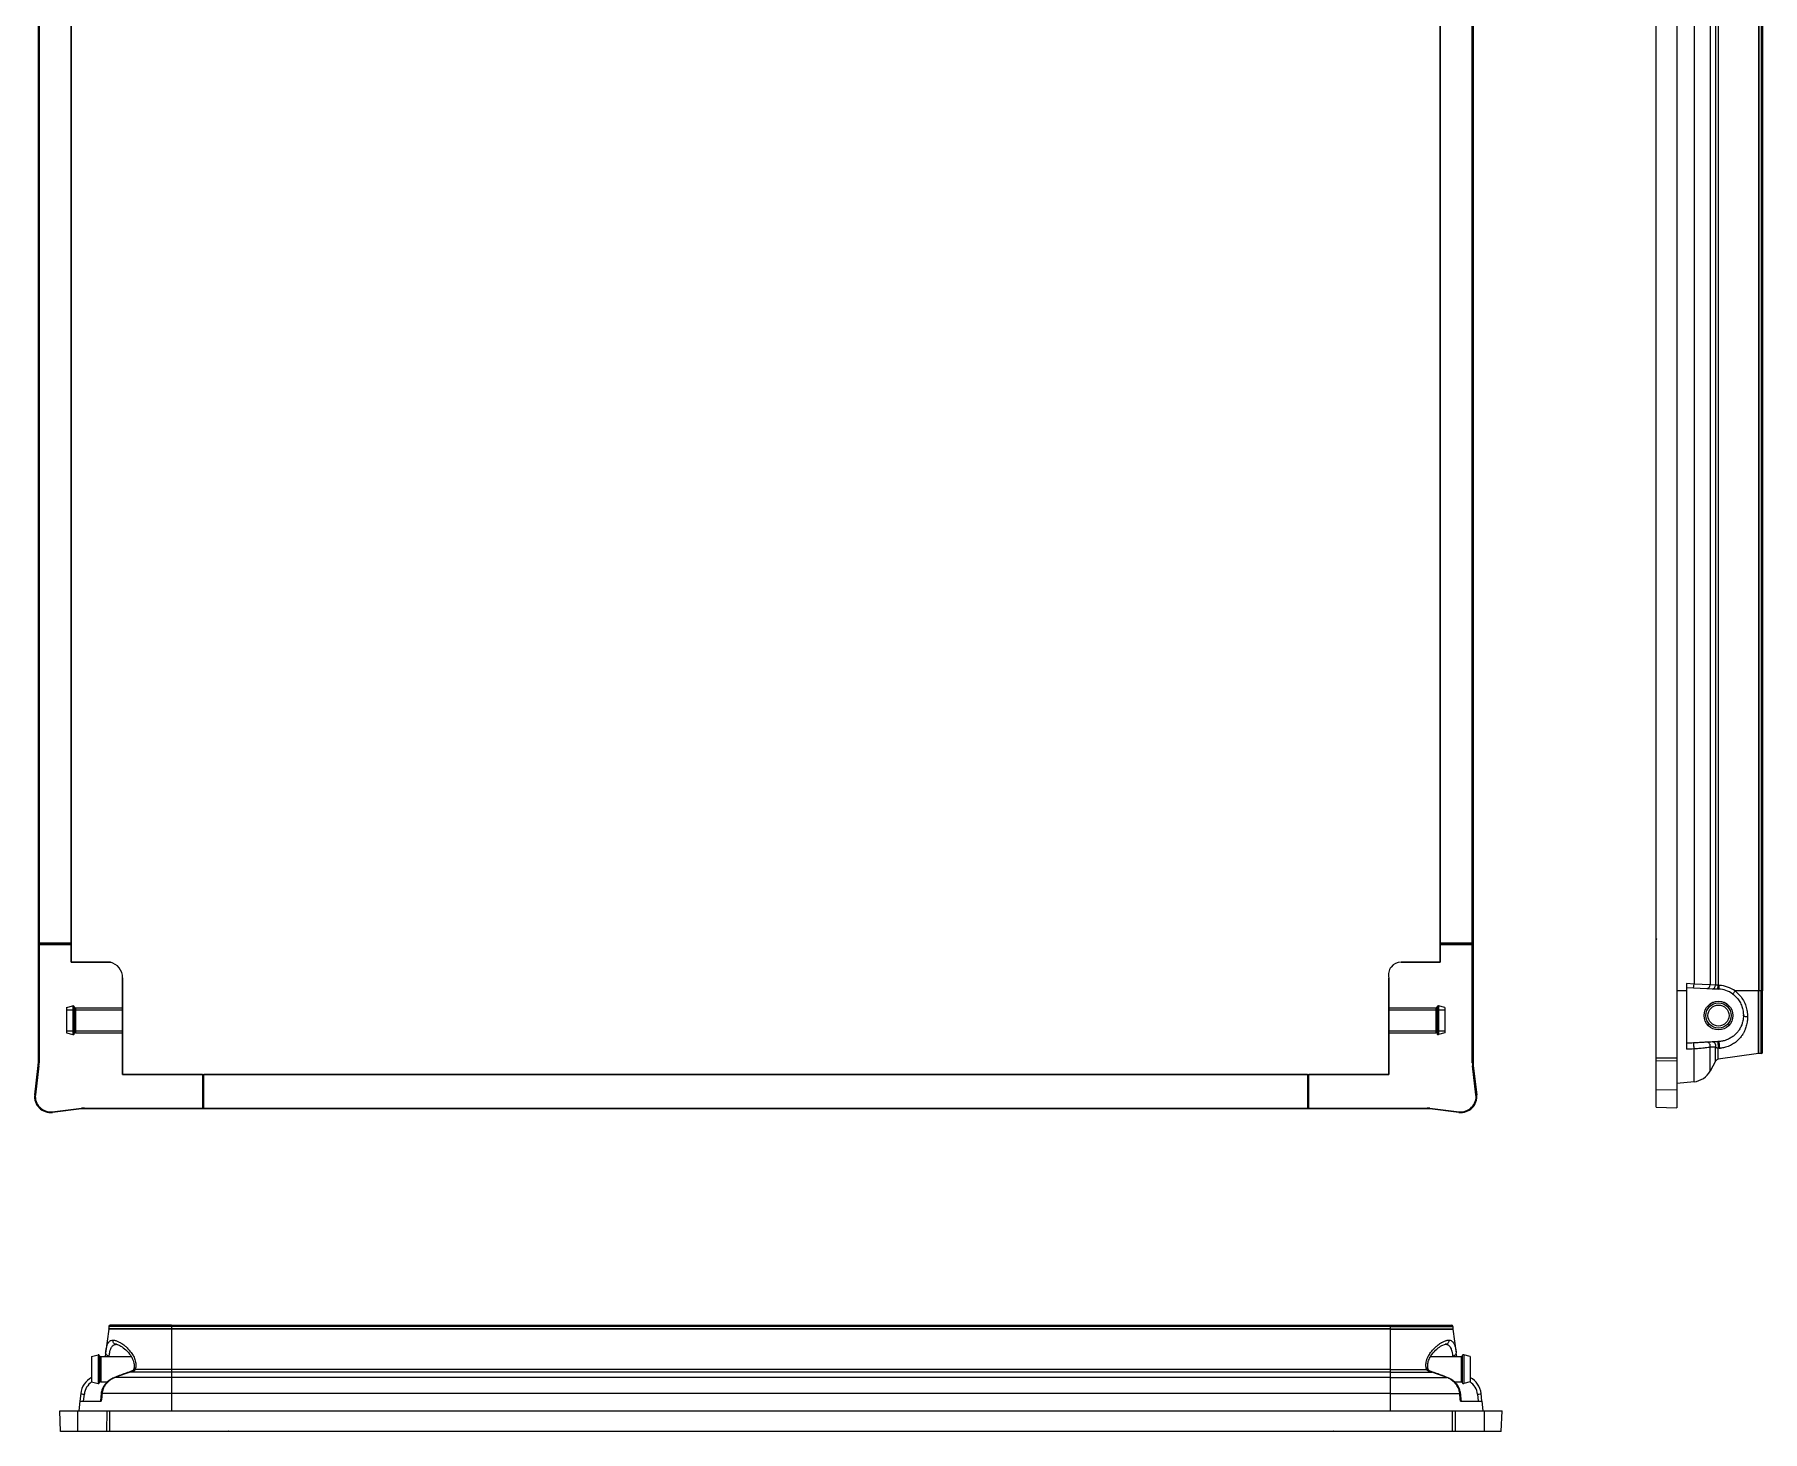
# Model space of a CAD drawing. Header units: millimetres. Extents: x 1035 to 7779, y 392 to 2878.
# Drawn here: x 6364 to 7779, y 529 to 1673 of the extents above; entities that cross this region are included whole.
import ezdxf

# ---------------------------------------------------------------- set-up
doc = ezdxf.new("R2010")
doc.units = ezdxf.units.MM

msp = doc.modelspace()

# ---------------------------------------------------------------- linework, layer by layer
at = {"color": 0, "extrusion": (0, 1, 0)}
for p, q in [((7709.213, 2776.235), (7709.213, 834.672)), ((6367.213, 830.846), (6367.213, 2772.41)), ((7542.213, 2772.41), (7542.213, 830.846)), ((7743.045, 2717.066), (7743.045, 894.217)), ((7776.074, 2721.298), (7776.074, 889.608)), ((7776.352, 2721.298), (7776.352, 889.608)), ((7778.213, 2721.298), (7778.213, 889.608)), ((7779.213, 2721.298), (7779.213, 889.608)), ((7723.213, 2716.033), (7723.213, 895.251)), ((7736.344, 2716.599), (7736.344, 894.684)), ((7740.832, 2716.834), (7740.832, 894.449)), ((6394.213, 2690.128), (6394.213, 913.128)), ((7515.213, 913.128), (7515.213, 2690.128)), ((6367.806, 2674.628), (6367.806, 928.628)), ((6394.213, 928.628), (6394.213, 2674.628)), ((7515.213, 2674.628), (7515.213, 928.628)), ((7541.619, 928.628), (7541.619, 2674.628)), ((7692.213, 932.453), (7692.213, 2678.453)), ((6367.806, 928.628), (6367.789, 928.128)), ((6367.789, 928.128), (6367.806, 927.628)), ((6367.789, 928.128), (6394.213, 928.128)), ((6394.213, 928.628), (6367.806, 928.628)), ((6367.806, 927.628), (6367.806, 830.846)), ((6367.806, 927.628), (6394.213, 927.628)), ((6394.213, 913.128), (6394.213, 927.628)), ((7541.619, 928.628), (7515.213, 928.628)), ((7541.636, 928.128), (7515.213, 928.128)), ((7515.213, 927.628), (7515.213, 913.128)), ((7515.213, 927.628), (7541.619, 927.628)), ((7541.636, 928.128), (7541.619, 928.628)), ((7541.619, 927.628), (7541.636, 928.128)), ((7541.619, 830.846), (7541.619, 927.628)), ((7692.213, 931.453), (7692.213, 932.453)), ((7692.713, 931.953), (7692.213, 932.453)), ((7692.213, 931.453), (7692.713, 931.953)), ((7692.213, 834.672), (7692.213, 931.453)), ((6394.213, 913.128), (6426.213, 913.128)), ((6426.213, 913.128), (6394.213, 913.128)), ((7483.213, 913.128), (7515.213, 913.128)), ((7515.213, 913.128), (7483.213, 913.128)), ((6436.213, 900.418), (6436.213, 821.128)), ((6436.213, 821.128), (6436.213, 900.418)), ((7473.213, 821.128), (7473.213, 900.418)), ((7473.213, 900.418), (7473.213, 821.128)), ((7717.142, 895.569), (7717.142, 889.608)), ((7723.213, 895.251), (7717.142, 895.569)), ((7717.142, 892.548), (7722.742, 892.255)), ((7722.742, 892.255), (7733.556, 891.688)), ((7736.344, 894.684), (7723.213, 895.251)), ((7733.556, 891.688), (7738.044, 891.453)), ((7740.832, 894.449), (7736.344, 894.684)), ((7743.045, 894.217), (7740.832, 894.449)), ((7743.906, 894.172), (7743.045, 894.217)), ((7717.142, 889.608), (7709.213, 889.608)), ((7717.142, 889.608), (7717.142, 841.814)), ((7738.044, 891.453), (7742.471, 891.221)), ((7742.471, 891.221), (7743.332, 891.176)), ((7776.074, 889.608), (7756.877, 889.608)), ((7776.074, 838.312), (7776.074, 889.608)), ((7776.352, 889.608), (7776.074, 889.608)), ((7776.352, 838.332), (7776.352, 889.608)), ((7778.213, 889.608), (7776.352, 889.608)), ((7778.213, 838.332), (7778.213, 889.608)), ((7779.213, 889.608), (7778.213, 889.608)), ((7779.213, 839.332), (7779.213, 889.608)), ((6390.213, 875.94), (6395.454, 877.344)), ((6390.213, 875.94), (6390.213, 855.317)), ((6390.213, 874.25), (6436.213, 874.25)), ((6395.454, 877.344), (6395.454, 853.912)), ((6396.681, 876.628), (6396.681, 854.628)), ((6397.649, 875.878), (6397.649, 855.378)), ((6397.649, 875.878), (6436.213, 875.878)), ((7473.213, 875.878), (7511.776, 875.878)), ((7473.213, 874.25), (7519.213, 874.25)), ((7511.776, 875.878), (7511.776, 855.378)), ((7512.744, 876.628), (7512.744, 854.628)), ((7513.971, 877.344), (7513.971, 853.912)), ((7519.213, 875.94), (7513.971, 877.344)), ((7519.213, 875.94), (7519.213, 855.317)), ((6390.213, 857.007), (6436.213, 857.007)), ((6390.213, 855.317), (6395.454, 853.912)), ((6397.649, 855.378), (6436.213, 855.378)), ((7473.213, 857.007), (7519.213, 857.007)), ((7473.213, 855.378), (7511.776, 855.378)), ((7519.213, 855.317), (7513.971, 853.912)), ((7723.213, 815.215), (7723.213, 842.129)), ((7736.344, 823.952), (7736.344, 843.589)), ((7740.832, 832.141), (7740.832, 843.682)), ((7743.045, 833.67), (7743.045, 842.568)), ((7776.074, 838.312), (7743.045, 833.67)), ((7778.213, 838.332), (7776.352, 838.332)), ((6364.213, 804.651), (6367.07, 828.465)), ((6367.66, 828.394), (6364.802, 804.581)), ((6367.07, 828.465), (6367.66, 828.394)), ((6367.213, 830.846), (6367.806, 830.846)), ((6436.213, 821.128), (7473.213, 821.128)), ((6501.713, 821.128), (6436.213, 821.128)), ((6501.713, 821.128), (6501.713, 793.722)), ((6502.213, 793.704), (6502.213, 821.128)), ((6502.713, 793.722), (6502.713, 821.128)), ((7406.713, 821.128), (6502.713, 821.128)), ((7406.713, 821.128), (7406.713, 793.722)), ((7407.213, 821.128), (7407.213, 793.704)), ((7473.213, 821.128), (7407.713, 821.128)), ((7407.713, 793.722), (7407.713, 821.128)), ((7542.213, 830.846), (7541.619, 830.846)), ((7542.355, 828.465), (7541.765, 828.394)), ((7544.623, 804.581), (7541.765, 828.394)), ((7542.355, 828.465), (7545.213, 804.651)), ((7709.213, 834.672), (7692.213, 834.672)), ((7692.213, 832.219), (7692.213, 834.672)), ((7709.213, 832.29), (7692.213, 832.219)), ((7692.213, 808.406), (7692.213, 832.219)), ((7709.213, 834.672), (7709.213, 832.29)), ((7709.213, 832.29), (7709.213, 808.477)), ((7740.832, 832.141), (7736.344, 823.952)), ((7709.213, 808.477), (7692.213, 808.406)), ((7692.213, 794.454), (7692.213, 808.406)), ((7723.213, 815.215), (7709.213, 813.743)), ((7709.213, 808.477), (7709.213, 793.86)), ((6364.213, 804.651), (6364.802, 804.581)), ((6378.665, 790.718), (6402.479, 793.575)), ((6402.549, 792.986), (6378.736, 790.128)), ((6402.549, 792.986), (6402.479, 793.575)), ((6404.931, 793.128), (6404.931, 793.722)), ((6404.931, 793.722), (6501.713, 793.722)), ((7504.494, 793.128), (6404.931, 793.128)), ((6501.713, 793.722), (6502.213, 793.704)), ((6502.213, 793.704), (6502.713, 793.722)), ((6502.713, 793.722), (7406.713, 793.722)), ((7406.713, 793.722), (7407.213, 793.704)), ((7407.213, 793.704), (7407.713, 793.722)), ((7407.713, 793.722), (7504.494, 793.722)), ((7504.494, 793.128), (7504.494, 793.722)), ((7506.876, 792.986), (7506.946, 793.575)), ((7530.689, 790.128), (7506.876, 792.986)), ((7506.946, 793.575), (7530.76, 790.718)), ((7545.213, 804.651), (7544.623, 804.581)), ((7692.213, 794.454), (7709.213, 793.86)), ((6378.736, 790.128), (6378.665, 790.718)), ((7530.689, 790.128), (7530.76, 790.718))]:
    msp.add_line(p, q, dxfattribs=at)
at = {"color": 0}
for p, q in [((6425.022, 612.679), (6422.248, 592.944)), ((6476.318, 612.679), (6425.022, 612.679)), ((6476.318, 614.817), (6425.041, 614.817)), ((6425.041, 614.817), (6425.041, 612.957)), ((6476.318, 612.957), (6425.041, 612.957)), ((6476.318, 615.817), (6426.041, 615.817)), ((6476.318, 615.817), (6476.318, 614.817)), ((6476.318, 615.817), (7474.405, 615.817)), ((7474.405, 614.817), (6476.318, 614.817)), ((6476.318, 614.817), (6476.318, 612.957)), ((7474.405, 612.957), (6476.318, 612.957)), ((6476.318, 612.957), (6476.318, 612.679)), ((7474.405, 612.679), (6476.318, 612.679)), ((6476.318, 612.679), (6476.318, 579.65)), ((7474.405, 615.817), (7474.405, 614.817)), ((7474.405, 615.817), (7524.681, 615.817)), ((7474.405, 614.817), (7474.405, 612.957)), ((7474.405, 614.817), (7525.681, 614.817)), ((7474.405, 612.957), (7474.405, 612.679)), ((7474.405, 612.957), (7525.681, 612.957)), ((7474.405, 612.679), (7474.405, 579.65)), ((7474.405, 612.679), (7525.701, 612.679)), ((7525.681, 614.817), (7525.681, 612.957)), ((7525.701, 612.679), (7528.474, 592.944)), ((6431.094, 600.192), (6431.226, 600.192)), ((7519.629, 600.192), (7519.502, 600.192)), ((6410.861, 590.129), (6416.102, 591.533)), ((6410.861, 590.129), (6410.861, 579.817)), ((6416.102, 591.533), (6416.102, 579.817)), ((6417.329, 590.817), (6417.329, 579.817)), ((6418.298, 590.067), (6418.298, 579.817)), ((6418.298, 590.067), (6443.41, 590.067)), ((6422.248, 592.944), (6421.844, 590.067)), ((6425.095, 590.067), (6425.219, 590.84)), ((7507.312, 590.067), (7532.425, 590.067)), ((7525.503, 590.84), (7525.627, 590.067)), ((7528.879, 590.067), (7528.474, 592.944)), ((7532.425, 590.067), (7532.425, 579.817)), ((7533.393, 590.817), (7533.393, 579.817)), ((7534.62, 591.533), (7534.62, 579.817)), ((7539.861, 590.129), (7534.62, 591.533)), ((7539.861, 590.129), (7539.861, 579.817)), ((6410.861, 579.817), (6410.861, 569.506)), ((6410.861, 569.506), (6416.102, 568.101)), ((6416.102, 579.817), (6416.102, 568.101)), ((6417.329, 579.817), (6417.329, 568.817)), ((6418.298, 579.817), (6418.298, 569.567)), ((6418.298, 569.567), (6423.875, 569.567)), ((6476.318, 572.949), (6429.87, 572.949)), ((6476.318, 577.437), (6442.294, 577.437)), ((6476.318, 579.65), (6446.675, 579.65)), ((7474.405, 579.65), (6476.318, 579.65)), ((6476.318, 579.65), (6476.318, 577.437)), ((7474.405, 577.437), (6476.318, 577.437)), ((6476.318, 577.437), (6476.318, 572.949)), ((7474.405, 572.949), (6476.318, 572.949)), ((6476.318, 572.949), (6476.318, 559.817)), ((7474.405, 579.65), (7474.405, 577.437)), ((7474.405, 579.65), (7504.047, 579.65)), ((7474.405, 577.437), (7474.405, 572.949)), ((7474.405, 577.437), (7508.428, 577.437)), ((7474.405, 572.949), (7474.405, 559.817)), ((7474.405, 572.949), (7520.852, 572.949)), ((7526.847, 569.567), (7532.425, 569.567)), ((7532.425, 579.817), (7532.425, 569.567)), ((7533.393, 579.817), (7533.393, 568.817)), ((7534.62, 579.817), (7534.62, 568.101)), ((7539.861, 569.506), (7534.62, 568.101)), ((7539.861, 579.817), (7539.861, 569.506)), ((6401.286, 553.747), (6400.453, 545.817)), ((6401.924, 559.817), (6401.286, 553.747)), ((6401.286, 553.747), (6418.804, 553.747)), ((6404.319, 553.747), (6404.908, 559.347)), ((6476.318, 559.817), (6419.373, 559.817)), ((7474.405, 559.817), (6476.318, 559.817)), ((6476.318, 559.817), (6476.318, 545.817)), ((7474.405, 559.817), (7474.405, 545.817)), ((7474.405, 559.817), (7531.349, 559.817)), ((7531.918, 553.747), (7549.436, 553.747)), ((7545.815, 559.347), (7546.403, 553.747)), ((7549.436, 553.747), (7548.798, 559.817)), ((7549.436, 553.747), (7550.27, 545.817)), ((6384.768, 545.817), (6399.385, 545.817)), ((6385.362, 528.817), (6384.768, 545.817)), ((6399.385, 545.817), (6399.314, 528.817)), ((6399.385, 545.817), (6423.198, 545.817)), ((6423.198, 545.817), (6423.127, 528.817)), ((6423.198, 545.817), (6425.58, 545.817)), ((6425.58, 545.817), (7525.143, 545.817)), ((6425.58, 545.817), (6425.58, 528.817)), ((7525.143, 545.817), (7525.143, 528.817)), ((7525.143, 545.817), (7527.524, 545.817)), ((7527.524, 545.817), (7551.338, 545.817)), ((7527.524, 545.817), (7527.595, 528.817)), ((7551.338, 545.817), (7565.954, 545.817)), ((7551.338, 545.817), (7551.409, 528.817)), ((7565.361, 528.817), (7565.954, 545.817)), ((6399.314, 528.817), (6385.362, 528.817)), ((6423.127, 528.817), (6399.314, 528.817)), ((6425.58, 528.817), (6423.127, 528.817)), ((6522.361, 528.817), (6425.58, 528.817)), ((6522.861, 529.317), (6522.361, 528.817)), ((6523.361, 528.817), (6522.361, 528.817)), ((6523.361, 528.817), (6522.861, 529.317)), ((7427.361, 528.817), (6523.361, 528.817)), ((7427.861, 529.317), (7427.361, 528.817)), ((7428.361, 528.817), (7427.361, 528.817)), ((7428.361, 528.817), (7427.861, 529.317)), ((7525.143, 528.817), (7428.361, 528.817)), ((7527.595, 528.817), (7525.143, 528.817)), ((7551.409, 528.817), (7527.595, 528.817)), ((7565.361, 528.817), (7551.409, 528.817))]:
    msp.add_line(p, q, dxfattribs=at)
for radius in [11.75, 11.716, 10.312, 8.621]:
    msp.add_circle((7743.213, 869.453), radius, dxfattribs=at)
for centre, radius, start, end in [((6423.135, 900.418), 13.078, 0, 76.388948), ((6423.135, 900.418), 13.078, 0, 76.388948), ((7483.213, 902.839), 10.289, 90, 193.611052), ((7483.213, 902.839), 10.289, 90, 193.611052), ((7742.63, 869.83), 24.376, 54.232705, 86.998767), ((6395.713, 876.378), 1, 14.477512, 105), ((7513.713, 876.378), 1, 75, 165.522488), ((7742.213, 869.83), 21.376, 54.232705, 86.998395), ((6397.649, 876.878), 1, 194.477512, 270), ((7511.776, 876.878), 1, 270, 345.522488), ((6395.713, 854.878), 1, 255, 345.522488), ((6397.649, 854.378), 1, 90, 165.522488), ((7511.776, 854.378), 1, 14.477512, 90), ((7513.713, 854.878), 1, 194.477512, 285), ((7776.352, 836.332), 2, 90, 98), ((7778.213, 839.332), 1, 270, 360), ((6347.225, 830.846), 19.988, 353.157227, 0), ((6347.225, 830.846), 20.581, 353.157227, 0), ((7562.2, 830.846), 20.581, 180, 186.842773), ((7562.2, 830.846), 19.988, 180, 186.842773), ((7721.436, 832.122), 17, 275.999987, 331.276411), ((7743.463, 830.7), 3, 98, 151.276382), ((6377.18, 803.095), 13.06, 173.157227, 276.842773), ((6377.18, 803.095), 12.467, 173.157227, 276.842773), ((6404.931, 773.14), 20.581, 90, 96.842773), ((6404.931, 773.14), 19.988, 90, 96.842773), ((7504.494, 773.14), 20.581, 83.157227, 90), ((7504.494, 773.14), 19.988, 83.157227, 90), ((7532.245, 803.095), 13.06, 263.157227, 6.842773), ((7532.245, 803.095), 12.467, 263.157227, 6.842773), ((6423.041, 612.957), 2, 352, 0), ((6426.041, 614.817), 1, 90, 180), ((7524.681, 614.817), 1, 0, 90), ((7527.681, 612.957), 2, 180, 188), ((6416.361, 590.567), 1, 14.477512, 105), ((6418.298, 591.067), 1, 194.477512, 270), ((7532.425, 591.067), 1, 270, 345.522488), ((7534.361, 590.567), 1, 75, 165.522488), ((6418.831, 558.04), 17, 117.957464, 174.000013), ((6418.831, 557.883), 14, 124.699794, 174.000013), ((6416.361, 569.067), 1, 255, 345.522488), ((6418.298, 568.567), 1, 90, 165.522488), ((7532.425, 568.567), 1, 14.477512, 90), ((7534.361, 569.067), 1, 194.477512, 285), ((7531.891, 558.04), 17, 5.999987, 62.042536), ((7531.891, 557.883), 14, 5.999987, 55.300206)]:
    msp.add_arc(centre, radius, start, end, dxfattribs=at)
for centre, major_axis, ratio, start_param, end_param in [((7722.899, 895.251), (-0.157, -2.996), 0.10438668, 0, 1.57626423), ((7733.713, 894.684), (-0.157, -2.996), 0.87667064, 0, 1.6166856), ((7738.201, 894.449), (-0.157, -2.996), 0.8766704, 0, 1.61668558), ((7742.627, 894.217), (-0.157, -2.996), 0.13898624, 0, 1.57807654), ((7743.489, 894.172), (-0.157, -2.996), 0.13898624, 0, 1.57807654), ((7756.46, 889.608), (-1.753, -2.434), 0.1133002, 0, 1.65223224), ((7722.899, 844.033), (-0.157, 2.996), 0.09257287, 4.01876499, 6.28318531), ((7733.713, 844.599), (-0.157, 2.996), 0.92865437, 4.32014636, 6.28318531), ((7738.201, 844.834), (-0.157, 2.996), 0.94746083, 4.26853892, 6.28318531), ((7742.627, 845.066), (-0.157, 2.996), 0.17531244, 3.71713714, 6.28318531), ((7743.489, 845.111), (-0.157, 2.996), 0.17565809, 3.71517574, 6.28318531), ((6425.219, 592.527), (-2.971, 0.418), 0.55866584, 0, 1.64915094), ((8265.244, 250.839), (-1846.869, -99.911), 0.99860412, 6.049547, 6.05002164), ((6448.406, 580.094), (-2.952, 0.537), 0.05152199, 5.28221677, 6.28318096), ((7502.316, 580.094), (2.952, 0.537), 0.05152199, 0.00000435, 1.00096854), ((5691.467, 251.923), (1840.783, -99.736), 0.99860406, 0.23324629, 0.23372249), ((7525.503, 592.527), (2.971, 0.418), 0.55866584, 4.63403436, 6.28318531), ((6430.89, 570.318), (-1.104, 2.79), 0.01927048, 5.93655401, 6.2831853), ((6443.148, 574.806), (-0.946, 2.847), 0.01650894, 5.88542363, 6.28318531), ((6448.25, 579.232), (-2.952, 0.535), 0.0514724, 5.28421918, 6.28318531), ((7502.473, 579.232), (2.952, 0.535), 0.0514724, 0, 0.99896613), ((7507.575, 574.806), (0.946, 2.847), 0.01650894, 0, 0.39776168), ((7519.832, 570.318), (1.104, 2.79), 0.01927048, 0.00000001, 0.3466313), ((6404.908, 559.504), (-2.984, 0.314), 0.05202421, 0, 1.57626423), ((6421.657, 559.504), (-2.987, 0.279), 0.05208453, 5.58758803, 6.28318531), ((7529.065, 559.504), (2.987, 0.279), 0.05208453, 0, 0.69559728), ((7545.815, 559.504), (2.984, 0.314), 0.05202421, 4.70692108, 6.28318531)]:
    msp.add_ellipse(centre, major_axis=major_axis, ratio=ratio, start_param=start_param, end_param=end_param, dxfattribs=at)
for points, knots in [([(7754.706, 887.174), (7755.759, 886.416), (7756.75, 885.555), (7758.553, 883.672), (7759.365, 882.65), (7760.84, 880.408), (7761.496, 879.158), (7762.512, 876.655), (7762.886, 875.408), (7763.307, 873.378), (7763.424, 872.586), (7763.542, 871.314), (7763.57, 870.829), (7763.588, 870.111), (7763.589, 869.876), (7763.587, 869.642)], [0, 0, 0, 0, 4.46545668, 4.46545668, 8.93090768, 8.93090768, 13.79855959, 13.79855959, 18.37813394, 18.37813394, 21.28020534, 21.28020534, 23.07227273, 23.07227273, 23.9471843, 23.9471843, 23.9471843, 23.9471843]), ([(7756.877, 889.608), (7758.077, 888.694), (7759.207, 887.655), (7761.264, 885.379), (7762.19, 884.144), (7763.871, 881.435), (7764.619, 879.924), (7765.778, 876.897), (7766.206, 875.389), (7766.685, 872.935), (7766.819, 871.978), (7766.953, 870.439), (7766.985, 869.852), (7767.005, 868.994), (7767.007, 868.72), (7767.005, 868.446)], [0, 0, 0, 0, 4.46545668, 4.46545668, 8.93090768, 8.93090768, 13.79855959, 13.79855959, 18.37813394, 18.37813394, 21.28020534, 21.28020534, 23.07227273, 23.07227273, 23.91832727, 23.91832727, 23.91832727, 23.91832727]), ([(7763.587, 869.637), (7763.594, 868.87), (7763.559, 868.11), (7763.485, 867.361), (7763.439, 866.885), (7763.376, 866.414), (7763.199, 865.346), (7763.073, 864.752), (7762.66, 863.131), (7762.32, 862.127), (7761.843, 860.992), (7761.768, 860.821), (7761.506, 860.24), (7761.308, 859.836), (7760.8, 858.878), (7760.478, 858.331), (7759.632, 857.03), (7759.082, 856.294), (7757.919, 854.927), (7757.309, 854.294), (7755.913, 853.014), (7755.104, 852.37), (7753.362, 851.186), (7752.43, 850.645), (7750.881, 849.905), (7750.304, 849.658), (7749.112, 849.212), (7748.497, 849.012), (7747.398, 848.71), (7746.914, 848.595), (7745.935, 848.398), (7745.439, 848.317), (7744.403, 848.183), (7743.864, 848.135), (7743.332, 848.107)], [35.73923395, 35.73923395, 35.73923395, 35.73923395, 38.60771643, 38.60771643, 38.60771643, 40.42940564, 40.42940564, 42.78706066, 42.78706066, 46.9664049, 46.9664049, 47.71747156, 47.71747156, 49.53043842, 49.53043842, 52.09447194, 52.09447194, 55.81142545, 55.81142545, 59.35518169, 59.35518169, 63.4114156, 63.4114156, 67.46764404, 67.46764404, 69.72040113, 69.72040113, 71.97315822, 71.97315822, 73.66911324, 73.66911324, 75.36506826, 75.36506826, 77.21543286, 77.21543286, 77.21543286, 77.21543286]), ([(7767.005, 868.446), (7767.012, 867.526), (7766.972, 866.615), (7766.889, 865.718), (7766.835, 865.143), (7766.764, 864.574), (7766.562, 863.284), (7766.419, 862.566), (7765.947, 860.61), (7765.56, 859.398), (7765.016, 858.03), (7764.931, 857.823), (7764.631, 857.123), (7764.405, 856.636), (7763.826, 855.482), (7763.459, 854.823), (7762.494, 853.257), (7761.867, 852.371), (7760.54, 850.729), (7759.845, 849.969), (7758.253, 848.433), (7757.33, 847.662), (7755.344, 846.245), (7754.281, 845.6), (7752.515, 844.719), (7751.857, 844.426), (7750.498, 843.897), (7749.797, 843.661), (7748.543, 843.306), (7747.992, 843.171), (7746.875, 842.941), (7746.309, 842.846), (7745.128, 842.693), (7744.513, 842.639), (7743.906, 842.61)], [35.76289357, 35.76289357, 35.76289357, 35.76289357, 38.60771643, 38.60771643, 38.60771643, 40.42940564, 40.42940564, 42.78706066, 42.78706066, 46.9664049, 46.9664049, 47.71747156, 47.71747156, 49.53043842, 49.53043842, 52.09447194, 52.09447194, 55.81142545, 55.81142545, 59.35518169, 59.35518169, 63.4114156, 63.4114156, 67.46764404, 67.46764404, 69.72040113, 69.72040113, 71.97315822, 71.97315822, 73.66911324, 73.66911324, 75.36506826, 75.36506826, 77.21543286, 77.21543286, 77.21543286, 77.21543286]), ([(7763.587, 869.642), (7763.587, 869.642), (7763.587, 869.641), (7763.587, 869.638), (7763.587, 869.638), (7763.587, 869.637)], [0, 0, 0, 0, 0.0208465053, 0.0208465053, 0.0218969635, 0.0218969635, 0.0218969635, 0.0218969635]), ([(7767.005, 868.446), (7767.003, 868.446), (7767.001, 868.446), (7766.733, 868.431), (7766.463, 868.43), (7765.93, 868.458), (7765.669, 868.487), (7765.062, 868.59), (7764.735, 868.679), (7764.184, 868.902), (7763.965, 869.034), (7763.666, 869.325), (7763.589, 869.48), (7763.587, 869.637)], [-0.00527656, -0.00527656, -0.00527656, -0.00527656, 0, 0, 0.80672584, 0.80672584, 1.61337252, 1.61337252, 2.7853672, 2.7853672, 3.95727198, 3.95727198, 5.12909287, 5.12909287, 5.12909287, 5.12909287]), ([(7733.556, 847.595), (7733.556, 847.595), (7733.556, 847.595), (7733.556, 847.595), (7733.169, 847.575), (7732.703, 847.55), (7731.605, 847.493), (7730.973, 847.46), (7729.745, 847.395), (7729.18, 847.366), (7727.967, 847.302), (7727.319, 847.268), (7726.153, 847.207), (7725.642, 847.18), (7724.592, 847.125), (7724.054, 847.097), (7723.255, 847.055), (7722.999, 847.042), (7722.742, 847.029)], [-0.00000197, -0.00000197, -0.00000197, -0.00000197, 0, 0, 0, 3.12985452, 3.12985452, 6.25970904, 6.25970904, 8.52856683, 8.52856683, 10.79742463, 10.79742463, 12.44250485, 12.44250485, 14.08758507, 14.08758507, 14.86190663, 14.86190663, 14.86190663, 14.86190663]), ([(7736.344, 843.589), (7735.874, 843.473), (7735.308, 843.356), (7733.975, 843.126), (7733.207, 843.012), (7731.716, 842.823), (7731.03, 842.744), (7729.557, 842.593), (7728.771, 842.52), (7727.354, 842.402), (7726.734, 842.354), (7725.459, 842.264), (7724.805, 842.221), (7723.836, 842.163), (7723.524, 842.145), (7723.213, 842.129)], [0, 0, 0, 0, 3.12985452, 3.12985452, 6.25970904, 6.25970904, 8.52856683, 8.52856683, 10.79742463, 10.79742463, 12.44250485, 12.44250485, 14.08758507, 14.08758507, 14.86190663, 14.86190663, 14.86190663, 14.86190663]), ([(7738.044, 847.83), (7737.355, 847.794), (7736.632, 847.756), (7735.132, 847.678), (7734.354, 847.637), (7733.556, 847.595)], [0, 0, 0, 0, 6.46518307, 6.46518307, 12.93036614, 12.93036614, 12.93036614, 12.93036614]), ([(7740.832, 843.682), (7740.143, 843.671), (7739.42, 843.657), (7737.919, 843.626), (7737.142, 843.608), (7736.344, 843.589)], [0, 0, 0, 0, 6.46518307, 6.46518307, 12.93036614, 12.93036614, 12.93036614, 12.93036614]), ([(7742.471, 848.062), (7742.286, 848.052), (7742.103, 848.043), (7741.69, 848.021), (7741.463, 848.009), (7741.034, 847.987), (7740.829, 847.976), (7740.382, 847.953), (7740.147, 847.94), (7739.697, 847.917), (7739.482, 847.905), (7739.022, 847.881), (7738.79, 847.869), (7738.377, 847.848), (7738.197, 847.838), (7738.044, 847.83)], [0, 0, 0, 0, 0.56320637, 0.56320637, 1.30652267, 1.30652267, 2.05694299, 2.05694299, 3.03525598, 3.03525598, 4.10279758, 4.10279758, 5.5174491, 5.5174491, 6.95764686, 6.95764686, 6.95764686, 6.95764686]), ([(7743.045, 842.568), (7742.953, 842.57), (7742.861, 842.576), (7742.655, 842.598), (7742.541, 842.618), (7742.327, 842.667), (7742.224, 842.696), (7742.001, 842.774), (7741.883, 842.824), (7741.658, 842.938), (7741.55, 843.003), (7741.321, 843.162), (7741.205, 843.26), (7740.998, 843.465), (7740.908, 843.573), (7740.832, 843.682)], [0, 0, 0, 0, 0.56320637, 0.56320637, 1.30652267, 1.30652267, 2.05694299, 2.05694299, 3.03525598, 3.03525598, 4.10279758, 4.10279758, 5.5174491, 5.5174491, 6.95764686, 6.95764686, 6.95764686, 6.95764686]), ([(7743.332, 848.107), (7743.332, 848.107), (7743.332, 848.107), (7743.332, 848.107), (7743.188, 848.1), (7743.045, 848.092), (7742.758, 848.077), (7742.614, 848.07), (7742.471, 848.062)], [-0.000005098, -0.000005098, -0.000005098, -0.000005098, 0, 0, 0, 0.438031707, 0.438031707, 0.876063415, 0.876063415, 0.876063415, 0.876063415]), ([(7744.767, 842.547), (7743.906, 842.61), (7743.906, 842.61), (7743.906, 842.61), (7743.906, 842.61), (7743.906, 842.61), (7743.906, 842.61)], [-0.0001651193, -0.0001651193, -0.0001651193, -0.0001651193, 0, 0, 0, 0.0001651193, 0.0001651193, 0.0001651193, 0.0001651193]), ([(6422.248, 592.944), (6422.438, 594.292), (6422.642, 595.558), (6423.08, 597.656), (6423.303, 598.525), (6423.767, 599.906), (6423.998, 600.463), (6424.516, 601.445), (6424.804, 601.87), (6425.389, 602.523), (6425.677, 602.772), (6426.266, 603.153), (6426.565, 603.296), (6427.343, 603.55), (6427.841, 603.618), (6428.372, 603.61)], [0, 0, 0, 0, 4.92258794, 4.92258794, 9.03599784, 9.03599784, 12.33713922, 12.33713922, 15.6382862, 15.6382862, 18.41306986, 18.41306986, 20.94444858, 20.94444858, 24.62083425, 24.62083425, 24.62083425, 24.62083425]), ([(6425.219, 590.84), (6425.408, 592.021), (6425.611, 593.132), (6426.041, 594.972), (6426.259, 595.733), (6426.708, 596.944), (6426.93, 597.433), (6427.427, 598.294), (6427.702, 598.667), (6428.258, 599.239), (6428.532, 599.457), (6429.091, 599.792), (6429.375, 599.917), (6430.086, 600.133), (6430.528, 600.193), (6430.998, 600.193)], [0, 0, 0, 0, 4.92258794, 4.92258794, 9.03599784, 9.03599784, 12.33713922, 12.33713922, 15.6382862, 15.6382862, 18.41306986, 18.41306986, 20.94444858, 20.94444858, 24.41462986, 24.41462986, 24.41462986, 24.41462986]), ([(6431.072, 600.192), (6430.716, 600.194), (6430.363, 600.271), (6429.705, 600.57), (6429.406, 600.789), (6428.9, 601.34), (6428.699, 601.667), (6428.465, 602.274), (6428.401, 602.535), (6428.337, 603.068), (6428.338, 603.338), (6428.372, 603.606), (6428.372, 603.608), (6428.372, 603.61)], [-5.12890313, -5.12890313, -5.12890313, -5.12890313, -3.95708305, -3.95708305, -2.78517853, -2.78517853, -1.61318388, -1.61318388, -0.806632, -0.806632, 0, 0, 0.00527623, 0.00527623, 0.00527623, 0.00527623]), ([(6428.372, 603.61), (6428.791, 603.617), (6429.231, 603.576), (6429.69, 603.491), (6429.978, 603.438), (6430.274, 603.367), (6430.977, 603.163), (6431.389, 603.018), (6432.555, 602.541), (6433.33, 602.152), (6434.263, 601.606), (6434.404, 601.522), (6434.894, 601.221), (6435.248, 600.992), (6436.106, 600.408), (6436.613, 600.039), (6437.863, 599.069), (6438.608, 598.439), (6440.148, 597.014), (6440.942, 596.208), (6442.439, 594.509), (6443.155, 593.608), (6444.479, 591.674), (6445.088, 590.641), (6445.886, 588.925), (6446.143, 588.283), (6446.575, 586.958), (6446.75, 586.275), (6446.967, 585.049), (6447.031, 584.507), (6447.096, 583.409), (6447.095, 582.854), (6447.024, 581.7), (6446.948, 581.101), (6446.837, 580.511)], [35.88127329, 35.88127329, 35.88127329, 35.88127329, 38.76544026, 38.76544026, 38.76544026, 40.57843393, 40.57843393, 42.97574461, 42.97574461, 47.18604897, 47.18604897, 47.92993342, 47.92993342, 49.77069999, 49.77069999, 52.35535102, 52.35535102, 56.1048914, 56.1048914, 60.18308983, 60.18308983, 64.10054006, 64.10054006, 68.0179848, 68.0179848, 70.20869116, 70.20869116, 72.39939753, 72.39939753, 74.0649696, 74.0649696, 75.73054167, 75.73054167, 77.53088053, 77.53088053, 77.53088053, 77.53088053]), ([(6430.998, 600.193), (6431, 600.193), (6431.002, 600.193), (6431.007, 600.193), (6431.009, 600.193), (6431.014, 600.193), (6431.017, 600.193), (6431.022, 600.193), (6431.024, 600.193), (6431.029, 600.193), (6431.031, 600.193), (6431.034, 600.193)], [24.414629857, 24.414629857, 24.414629857, 24.414629857, 24.460586055, 24.460586055, 24.506542253, 24.506542253, 24.55249845, 24.55249845, 24.598454648, 24.598454648, 24.644410846, 24.644410846, 24.644410846, 24.644410846]), ([(6431.094, 600.192), (6431.087, 600.192), (6431.08, 600.192), (6431.073, 600.192), (6431.072, 600.192), (6431.072, 600.192)], [0, 0, 0, 0, 0.020874665, 0.020874665, 0.022323781, 0.022323781, 0.022323781, 0.022323781]), ([(6431.167, 600.193), (6431.381, 600.193), (6431.688, 600.157), (6432.785, 599.861), (6433.755, 599.433), (6436.08, 598.005), (6437.486, 596.927), (6440.281, 594.276), (6441.668, 592.718), (6443.448, 590.054), (6443.986, 589.115), (6444.776, 587.368), (6445.067, 586.566), (6445.582, 584.545), (6445.712, 583.298), (6445.597, 581.559), (6445.539, 581.094), (6445.454, 580.63)], [36.08796006, 36.08796006, 36.08796006, 36.08796006, 39.92750389, 39.92750389, 46.99781016, 46.99781016, 55.28639426, 55.28639426, 63.57497835, 63.57497835, 67.7192704, 67.7192704, 70.98719817, 70.98719817, 75.78819333, 75.78819333, 77.53088053, 77.53088053, 77.53088053, 77.53088053]), ([(7503.886, 580.511), (7503.775, 581.101), (7503.699, 581.7), (7503.628, 582.854), (7503.627, 583.409), (7503.691, 584.507), (7503.756, 585.049), (7503.973, 586.275), (7504.147, 586.958), (7504.579, 588.283), (7504.837, 588.925), (7505.634, 590.641), (7506.243, 591.674), (7507.567, 593.608), (7508.283, 594.509), (7509.78, 596.208), (7510.574, 597.014), (7512.114, 598.439), (7512.86, 599.069), (7514.109, 600.039), (7514.617, 600.408), (7515.474, 600.992), (7515.828, 601.221), (7516.318, 601.522), (7516.459, 601.606), (7517.392, 602.152), (7518.168, 602.541), (7519.333, 603.018), (7519.746, 603.163), (7520.448, 603.367), (7520.744, 603.438), (7521.033, 603.491), (7521.491, 603.576), (7521.931, 603.617), (7522.35, 603.61)], [0, 0, 0, 0, 1.80033886, 1.80033886, 3.46591093, 3.46591093, 5.131483, 5.131483, 7.32218936, 7.32218936, 9.51289572, 9.51289572, 13.43034047, 13.43034047, 17.3477907, 17.3477907, 21.42598913, 21.42598913, 25.1755295, 25.1755295, 27.76018053, 27.76018053, 29.60094711, 29.60094711, 30.34483156, 30.34483156, 34.55513591, 34.55513591, 36.9524466, 36.9524466, 38.76544026, 38.76544026, 38.76544026, 41.64960724, 41.64960724, 41.64960724, 41.64960724]), ([(7505.268, 580.63), (7505.075, 581.695), (7505.022, 582.766), (7505.204, 584.836), (7505.431, 585.837), (7506.228, 588.154), (7506.887, 589.424), (7508.811, 592.413), (7510.186, 594), (7512.977, 596.71), (7514.394, 597.824), (7516.3, 599.034), (7516.904, 599.363), (7518.399, 600.041), (7519.149, 600.193), (7519.555, 600.193)], [0, 0, 0, 0, 3.99953159, 3.99953159, 7.97363027, 7.97363027, 13.44742372, 13.44742372, 21.73600781, 21.73600781, 30.0245919, 30.0245919, 34.16888395, 34.16888395, 41.44292047, 41.44292047, 41.44292047, 41.44292047]), ([(7519.65, 600.192), (7519.65, 600.192), (7519.649, 600.192), (7519.642, 600.192), (7519.635, 600.192), (7519.629, 600.192)], [83.063709036, 83.063709036, 83.063709036, 83.063709036, 83.077157019, 83.077157019, 83.180868796, 83.180868796, 83.180868796, 83.180868796]), ([(7522.35, 603.61), (7522.35, 603.608), (7522.351, 603.606), (7522.385, 603.338), (7522.385, 603.068), (7522.322, 602.535), (7522.257, 602.274), (7522.023, 601.667), (7521.822, 601.34), (7521.317, 600.789), (7521.017, 600.57), (7520.359, 600.271), (7520.007, 600.194), (7519.65, 600.192)], [-5.1341815, -5.1341815, -5.1341815, -5.1341815, -5.12890526, -5.12890526, -4.32227331, -4.32227331, -3.51572102, -3.51572102, -2.34372578, -2.34372578, -1.17182068, -1.17182068, 0, 0, 0, 0]), ([(7519.689, 600.193), (7519.691, 600.193), (7519.694, 600.193), (7519.698, 600.193), (7519.701, 600.193), (7519.706, 600.193), (7519.708, 600.193), (7519.713, 600.193), (7519.715, 600.193), (7519.72, 600.193), (7519.722, 600.193), (7519.725, 600.193)], [45.06072447, 45.06072447, 45.06072447, 45.06072447, 45.106680668, 45.106680668, 45.152636866, 45.152636866, 45.198593064, 45.198593064, 45.244549261, 45.244549261, 45.290505459, 45.290505459, 45.290505459, 45.290505459]), ([(7519.725, 600.193), (7519.806, 600.193), (7519.886, 600.191), (7520.461, 600.165), (7520.923, 600.072), (7521.539, 599.828), (7521.722, 599.738), (7522.2, 599.451), (7522.483, 599.224), (7523.006, 598.678), (7523.246, 598.358), (7523.747, 597.533), (7523.994, 597), (7524.324, 596.11), (7524.427, 595.798), (7524.722, 594.812), (7524.897, 594.089), (7525.218, 592.537), (7525.364, 591.707), (7525.503, 590.84)], [45.29050546, 45.29050546, 45.29050546, 45.29050546, 45.88833195, 45.88833195, 49.62416321, 49.62416321, 51.29206545, 51.29206545, 54.16092765, 54.16092765, 57.02979545, 57.02979545, 60.66913748, 60.66913748, 62.47617223, 62.47617223, 66.09065377, 66.09065377, 69.70513532, 69.70513532, 69.70513532, 69.70513532]), ([(7522.35, 603.61), (7522.466, 603.612), (7522.581, 603.61), (7523.219, 603.579), (7523.708, 603.472), (7524.359, 603.194), (7524.552, 603.091), (7525.056, 602.765), (7525.353, 602.506), (7525.902, 601.883), (7526.154, 601.518), (7526.677, 600.577), (7526.934, 599.969), (7527.275, 598.954), (7527.381, 598.598), (7527.684, 597.474), (7527.863, 596.65), (7528.188, 594.88), (7528.335, 593.934), (7528.474, 592.944)], [45.08430107, 45.08430107, 45.08430107, 45.08430107, 45.88833195, 45.88833195, 49.62416321, 49.62416321, 51.29206545, 51.29206545, 54.16092765, 54.16092765, 57.02979545, 57.02979545, 60.66913748, 60.66913748, 62.47617223, 62.47617223, 66.09065377, 66.09065377, 69.70513532, 69.70513532, 69.70513532, 69.70513532]), ([(6446.675, 579.65), (6446.837, 580.511), (6446.837, 580.511), (6446.837, 580.511), (6446.837, 580.511), (6446.837, 580.511), (6446.837, 580.511)], [-0.00016520882, -0.00016520882, -0.00016520882, -0.00016520882, 0, 0, 0, 0.00016520882, 0.00016520882, 0.00016520882, 0.00016520882]), ([(7504.047, 579.65), (7504.02, 579.793), (7503.993, 579.937), (7503.939, 580.224), (7503.913, 580.368), (7503.886, 580.511), (7503.886, 580.511), (7503.886, 580.511), (7503.886, 580.511)], [0, 0, 0, 0, 0.438267387, 0.438267387, 0.876534775, 0.876534775, 0.876534775, 0.876699984, 0.876699984, 0.876699984, 0.876699984]), ([(6429.786, 573.107), (6428.728, 572.688), (6427.676, 572.183), (6425.654, 570.981), (6424.683, 570.284), (6422.889, 568.693), (6422.055, 567.788), (6420.609, 565.773), (6420.003, 564.674), (6419.089, 562.31), (6418.788, 561.048), (6418.67, 559.782)], [-0.00000065, -0.00000065, -0.00000065, -0.00000065, 2.98101205, 2.98101205, 5.96202474, 5.96202474, 8.94303744, 8.94303744, 11.92405014, 11.92405014, 14.90506283, 14.90506283, 14.90506283, 14.90506283]), ([(6429.87, 572.949), (6428.779, 572.481), (6427.704, 571.916), (6425.664, 570.585), (6424.699, 569.818), (6423.193, 568.327), (6422.599, 567.64), (6421.536, 566.164), (6421.067, 565.376), (6420.395, 563.958), (6420.15, 563.337), (6419.751, 562.062), (6419.597, 561.409), (6419.441, 560.44), (6419.402, 560.129), (6419.373, 559.817)], [0, 0, 0, 0, 3.14220875, 3.14220875, 6.2844175, 6.2844175, 8.56278412, 8.56278412, 10.84115073, 10.84115073, 12.48653833, 12.48653833, 14.13192592, 14.13192592, 14.90506283, 14.90506283, 14.90506283, 14.90506283]), ([(6442.202, 577.653), (6441.363, 577.374), (6440.526, 577.09), (6438.857, 576.51), (6438.026, 576.215), (6436.366, 575.616), (6435.539, 575.312), (6433.888, 574.696), (6433.065, 574.383), (6431.423, 573.751), (6430.603, 573.431), (6429.786, 573.107)], [0, 0, 0, 0, 2.6111185, 2.6111185, 5.22223699, 5.22223699, 7.83335549, 7.83335549, 10.44447398, 10.44447398, 13.05559248, 13.05559248, 13.05559248, 13.05559248]), ([(6442.294, 577.437), (6440.195, 576.751), (6438.112, 576.029), (6433.972, 574.528), (6431.915, 573.749), (6429.87, 572.949)], [0, 0, 0, 0, 6.52779624, 6.52779624, 13.05559248, 13.05559248, 13.05559248, 13.05559248]), ([(6445.298, 579.768), (6445.296, 579.758), (6445.293, 579.745), (6445.28, 579.703), (6445.267, 579.669), (6445.206, 579.548), (6445.14, 579.444), (6444.908, 579.166), (6444.719, 578.985), (6444.26, 578.631), (6443.99, 578.456), (6443.404, 578.135), (6443.087, 577.986), (6442.574, 577.782), (6442.39, 577.715), (6442.202, 577.653)], [0, 0, 0, 0, 0.4002761, 0.4002761, 1.00637918, 1.00637918, 2.05579239, 2.05579239, 3.4644811, 3.4644811, 4.8731698, 4.8731698, 6.2818585, 6.2818585, 7.04344351, 7.04344351, 7.04344351, 7.04344351]), ([(6446.675, 579.65), (6446.648, 579.56), (6446.607, 579.47), (6446.482, 579.268), (6446.39, 579.157), (6446.174, 578.947), (6446.05, 578.847), (6445.733, 578.626), (6445.531, 578.509), (6445.092, 578.286), (6444.851, 578.181), (6444.263, 577.953), (6443.909, 577.838), (6443.289, 577.662), (6443.026, 577.596), (6442.605, 577.5), (6442.45, 577.467), (6442.294, 577.437)], [0, 0, 0, 0, 0.55111021, 0.55111021, 1.28189113, 1.28189113, 2.01291225, 2.01291225, 2.98990993, 2.98990993, 4.0316599, 4.0316599, 5.44300805, 5.44300805, 6.45497014, 6.45497014, 7.04344351, 7.04344351, 7.04344351, 7.04344351]), ([(7508.428, 577.437), (7508.225, 577.477), (7508.023, 577.521), (7507.484, 577.648), (7507.149, 577.738), (7506.556, 577.924), (7506.294, 578.015), (7505.89, 578.176), (7505.742, 578.239), (7505.413, 578.393), (7505.235, 578.486), (7504.958, 578.65), (7504.855, 578.718), (7504.656, 578.862), (7504.561, 578.939), (7504.414, 579.076), (7504.357, 579.135), (7504.254, 579.257), (7504.208, 579.319), (7504.115, 579.47), (7504.074, 579.56), (7504.047, 579.65)], [0, 0, 0, 0, 0.76598065, 0.76598065, 2.0614769, 2.0614769, 3.12428409, 3.12428409, 3.7588094, 3.7588094, 4.58731925, 4.58731925, 5.12111608, 5.12111608, 5.68383117, 5.68383117, 6.08808224, 6.08808224, 6.49233331, 6.49233331, 7.04344351, 7.04344351, 7.04344351, 7.04344351]), ([(7508.52, 577.653), (7508.174, 577.768), (7507.837, 577.9), (7507.203, 578.192), (7506.906, 578.353), (7506.369, 578.695), (7506.133, 578.876), (7505.755, 579.226), (7505.615, 579.397), (7505.497, 579.585), (7505.471, 579.636), (7505.435, 579.72), (7505.428, 579.749), (7505.425, 579.768)], [0, 0, 0, 0, 1.4086887, 1.4086887, 2.8173774, 2.8173774, 4.22606611, 4.22606611, 5.63475481, 5.63475481, 6.28802977, 6.28802977, 7.04344351, 7.04344351, 7.04344351, 7.04344351]), ([(7520.852, 572.949), (7518.807, 573.749), (7516.75, 574.528), (7512.61, 576.029), (7510.527, 576.751), (7508.428, 577.437)], [0, 0, 0, 0, 6.52779624, 6.52779624, 13.05559248, 13.05559248, 13.05559248, 13.05559248]), ([(7520.936, 573.107), (7520.119, 573.431), (7519.3, 573.751), (7517.657, 574.383), (7516.834, 574.696), (7515.184, 575.312), (7514.356, 575.616), (7512.697, 576.215), (7511.865, 576.51), (7510.196, 577.09), (7509.36, 577.374), (7508.52, 577.653)], [0, 0, 0, 0, 2.6111185, 2.6111185, 5.22223699, 5.22223699, 7.83335549, 7.83335549, 10.44447398, 10.44447398, 13.05559248, 13.05559248, 13.05559248, 13.05559248]), ([(7531.349, 559.817), (7531.256, 560.834), (7531.047, 561.848), (7530.565, 563.34), (7530.369, 563.845), (7529.937, 564.797), (7529.703, 565.247), (7529.191, 566.123), (7528.912, 566.548), (7528.317, 567.367), (7528.001, 567.76), (7527.337, 568.512), (7526.991, 568.87), (7525.785, 570.013), (7524.859, 570.727), (7522.911, 571.973), (7521.889, 572.504), (7520.852, 572.949)], [0, 0, 0, 0, 2.52476032, 2.52476032, 3.86335977, 3.86335977, 5.13136572, 5.13136572, 6.39937166, 6.39937166, 7.66737761, 7.66737761, 8.93538356, 8.93538356, 11.9202232, 11.9202232, 14.90506283, 14.90506283, 14.90506283, 14.90506283]), ([(7532.052, 559.782), (7531.934, 561.048), (7531.634, 562.31), (7530.72, 564.674), (7530.114, 565.773), (7528.667, 567.788), (7527.833, 568.693), (7526.039, 570.284), (7525.069, 570.981), (7523.046, 572.183), (7521.995, 572.688), (7520.936, 573.107)], [0, 0, 0, 0, 2.9810127, 2.9810127, 5.96202539, 5.96202539, 8.94303809, 8.94303809, 11.92405079, 11.92405079, 14.90506349, 14.90506349, 14.90506349, 14.90506349]), ([(6418.67, 559.782), (6418.633, 559.38), (6418.595, 558.978), (6418.52, 558.173), (6418.483, 557.77), (6418.407, 556.966), (6418.37, 556.563), (6418.295, 555.759), (6418.257, 555.356), (6418.182, 554.551), (6418.145, 554.149), (6418.107, 553.747)], [0, 0, 0, 0, 1.21403398, 1.21403398, 2.42806797, 2.42806797, 3.64210195, 3.64210195, 4.85613594, 4.85613594, 6.07016992, 6.07016992, 6.07016992, 6.07016992]), ([(7532.615, 553.747), (7532.578, 554.149), (7532.54, 554.551), (7532.465, 555.356), (7532.428, 555.759), (7532.352, 556.563), (7532.315, 556.966), (7532.24, 557.77), (7532.202, 558.173), (7532.127, 558.978), (7532.09, 559.38), (7532.052, 559.782)], [11.02673072, 11.02673072, 11.02673072, 11.02673072, 12.2407647, 12.2407647, 13.45479868, 13.45479868, 14.66883267, 14.66883267, 15.88286665, 15.88286665, 17.09690064, 17.09690064, 17.09690064, 17.09690064])]:
    msp.add_open_spline(points, degree=3, knots=knots, dxfattribs=at)
for points in [[(7722.742, 847.029), (7720.875, 846.931), (7719.008, 846.833), (7717.142, 846.735)], [(7723.213, 842.129), (7721.189, 842.024), (7719.165, 841.919), (7717.142, 841.814)], [(6431.072, 600.192), (6431.104, 600.193), (6431.135, 600.193), (6431.167, 600.193)], [(7519.555, 600.193), (7519.587, 600.193), (7519.619, 600.193), (7519.65, 600.192)], [(6419.373, 559.817), (6419.184, 557.794), (6418.994, 555.77), (6418.804, 553.747)], [(7531.918, 553.747), (7531.729, 555.77), (7531.539, 557.794), (7531.349, 559.817)]]:
    msp.add_open_spline(points, degree=3, dxfattribs=at)

doc.saveas('drawing.dxf')
